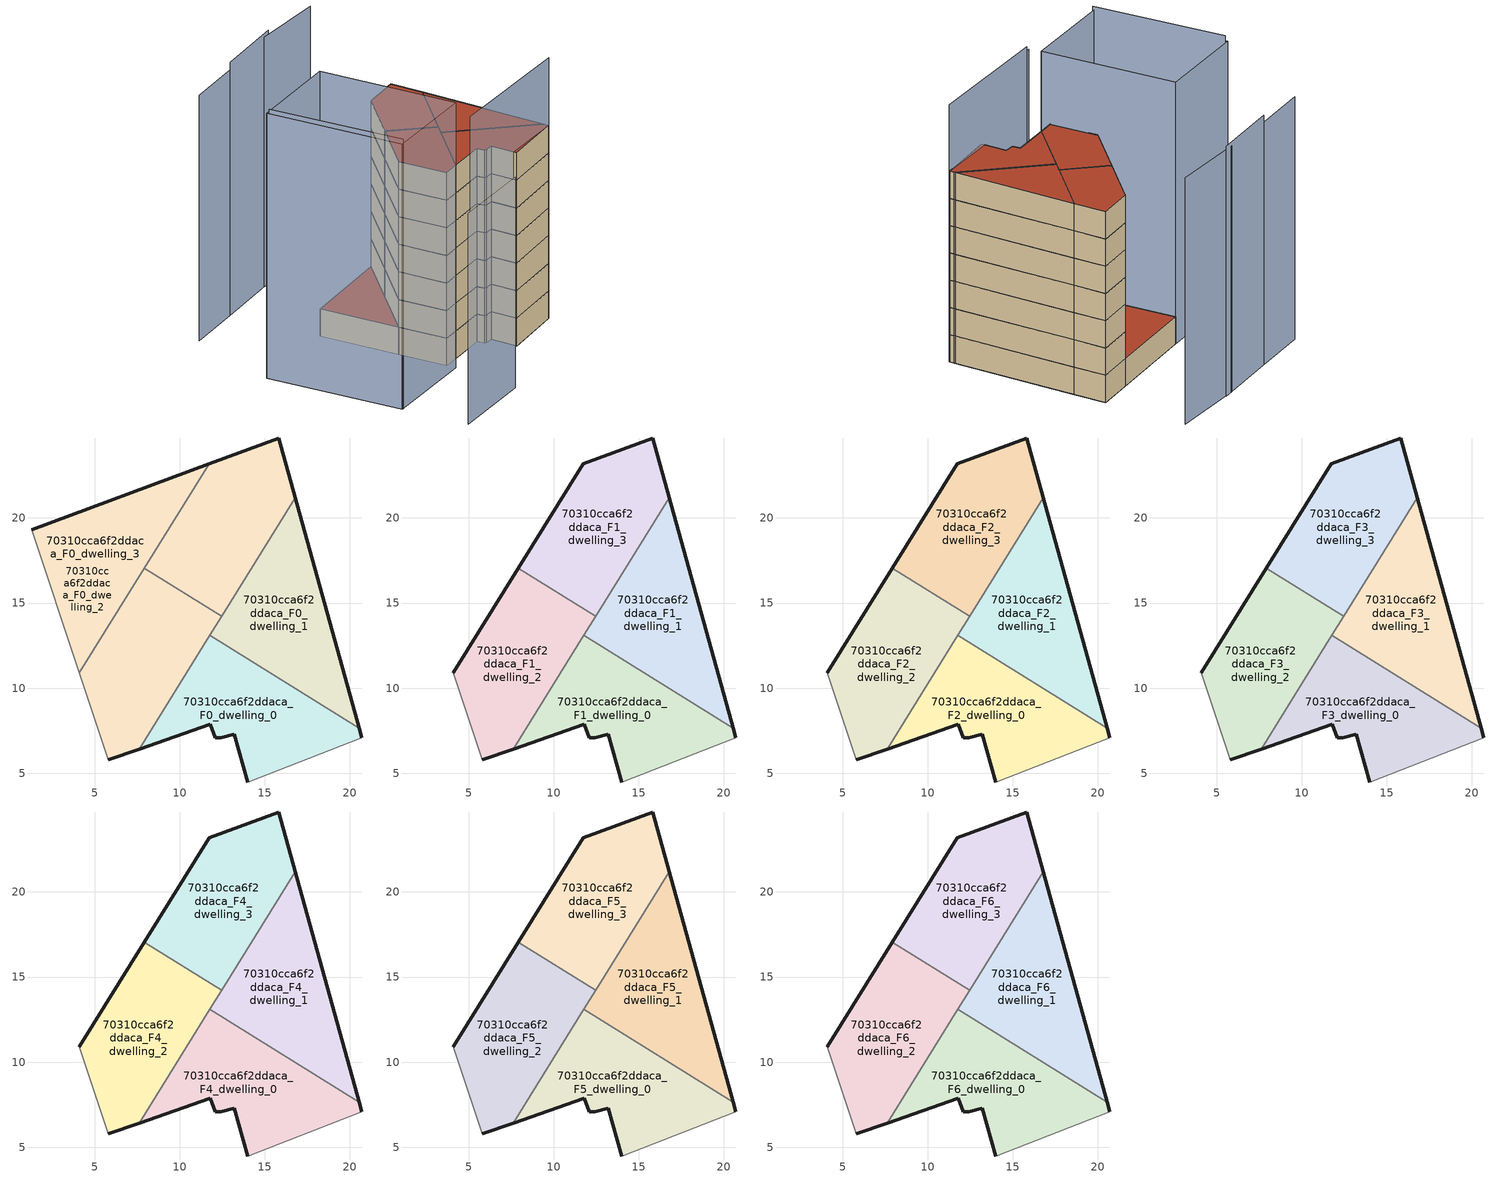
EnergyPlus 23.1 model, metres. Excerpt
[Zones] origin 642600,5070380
70310cca6f2ddaca_F0_dwelling_0
 floor ground (EU_floor_Construction): 20.7,7.08 20.55,7.63 11.76,13.1 7.61,6.42 11.8,7.89 12.09,7.08 12.4,7.08 13.2,7.29 13.99,4.48 z0
 wall outside (EU_wall_Construction): 20.55,7.63 20.7,7.08 / 13.99,4.48 13.2,7.29 12.4,7.08 12.09,7.08 11.8,7.89 7.61,6.42 z0:3
 wall adiabatic (EU_wall_Construction): 20.7,7.08 13.99,4.48 z0:3
 wall to 70310cca6f2ddaca_F0_dwelling_1 (EU_wall_Construction): 11.76,13.1 20.55,7.63 z0:3
 wall to 70310cca6f2ddaca_F0_dwelling_2 (EU_wall_Construction): 7.61,6.42 11.76,13.1 z0:3
70310cca6f2ddaca_F0_dwelling_1
 floor ground (EU_floor_Construction): 20.55,7.63 16.78,21.17 11.76,13.1 z0
 wall outside (EU_wall_Construction): 16.78,21.17 20.55,7.63 z0:3
 wall to 70310cca6f2ddaca_F0_dwelling_3 (EU_wall_Construction): 12.46,14.22 16.78,21.17 z0:3
 wall to 70310cca6f2ddaca_F0_dwelling_2 (EU_wall_Construction): 11.76,13.1 12.46,14.22 z0:3
70310cca6f2ddaca_F0_dwelling_2
 floor ground (EU_floor_Construction): 4.09,10.9 11.72,23.18 1.29,19.3 z0; 7.61,6.42 12.46,14.22 7.91,17.05 4.09,10.9 5.79,5.79 z0
 wall outside (EU_wall_Construction): 7.61,6.42 5.79,5.79 z0:3
 wall adiabatic (EU_wall_Construction): 5.79,5.79 4.09,10.9 z0:3
 wall to 70310cca6f2ddaca_F0_dwelling_3 (EU_wall_Construction): 7.91,17.05 12.46,14.22 z0:3
 wall to 70310cca6f2ddaca_F0_dwelling_4 (EU_wall_Construction): 4.09,10.9 7.91,17.05 z0:3
 roof outside (EU_floor_Construction): 11.72,23.18 4.09,10.9 1.29,19.3 z3
70310cca6f2ddaca_F0_dwelling_3
 floor ground (EU_floor_Construction): 4.09,10.9 11.72,23.18 1.29,19.3 z0; 12.46,14.22 16.78,21.17 15.8,24.7 11.72,23.18 7.91,17.05 z0
 wall outside (EU_wall_Construction): 11.72,23.18 15.8,24.7 16.78,21.17 z0:3
 wall to 70310cca6f2ddaca_F0_dwelling_4 (EU_wall_Construction): 7.91,17.05 11.72,23.18 z0:3
 roof outside (EU_floor_Construction): 11.72,23.18 4.09,10.9 1.29,19.3 z3
70310cca6f2ddaca_F0_dwelling_4
 floor ground (EU_floor_Construction): 4.09,10.9 11.72,23.18 1.29,19.3 z0; 7.61,6.42 12.46,14.22 7.91,17.05 4.09,10.9 5.79,5.79 z0; 12.46,14.22 16.78,21.17 15.8,24.7 11.72,23.18 7.91,17.05 z0
 wall outside (EU_wall_Construction): 1.29,19.3 11.72,23.18 z0:3
 wall adiabatic (EU_wall_Construction): 4.09,10.9 1.29,19.3 z0:3
 ceiling adiabatic (EU_roof_Construction): 12.46,14.22 7.61,6.42 5.79,5.79 4.09,10.9 7.91,17.05 z3; 15.8,24.7 16.78,21.17 12.46,14.22 7.91,17.05 11.72,23.18 z3
 roof outside (EU_roof_Construction): 11.72,23.18 4.09,10.9 1.29,19.3 z3
70310cca6f2ddaca_F1_dwelling_0
 floor to 70310cca6f2ddaca_F0_dwelling_0 (EU_floor_Construction): 20.7,7.08 20.55,7.63 11.76,13.1 7.61,6.42 11.79,7.89 12.09,7.08 12.4,7.08 13.2,7.29 13.99,4.48 z3
 wall outside (EU_wall_Construction): 20.55,7.63 20.7,7.08 / 13.99,4.48 13.2,7.29 12.4,7.08 12.09,7.08 11.8,7.89 7.61,6.42 z3:6
 wall adiabatic (EU_wall_Construction): 20.7,7.08 13.99,4.48 z3:6
 wall to 70310cca6f2ddaca_F1_dwelling_1 (EU_wall_Construction): 11.76,13.1 20.55,7.63 z3:6
 wall to 70310cca6f2ddaca_F1_dwelling_2 (EU_wall_Construction): 7.61,6.42 11.76,13.1 z3:6
70310cca6f2ddaca_F1_dwelling_1
 floor to 70310cca6f2ddaca_F0_dwelling_1 (EU_floor_Construction): 20.55,7.63 16.78,21.17 11.76,13.1 z3
 wall outside (EU_wall_Construction): 16.78,21.17 20.55,7.63 z3:6
 wall to 70310cca6f2ddaca_F1_dwelling_3 (EU_wall_Construction): 12.46,14.22 16.78,21.17 z3:6
 wall to 70310cca6f2ddaca_F1_dwelling_2 (EU_wall_Construction): 11.76,13.1 12.46,14.22 z3:6
70310cca6f2ddaca_F1_dwelling_2
 floor to 70310cca6f2ddaca_F0_dwelling_2 (EU_floor_Construction): 7.61,6.42 12.46,14.22 7.91,17.05 4.09,10.9 5.79,5.79 z3
 wall outside (EU_wall_Construction): 7.61,6.42 5.79,5.79 / 4.09,10.9 7.91,17.05 z3:6
 wall adiabatic (EU_wall_Construction): 5.79,5.79 4.09,10.9 z3:6
 wall to 70310cca6f2ddaca_F1_dwelling_3 (EU_wall_Construction): 7.91,17.05 12.46,14.22 z3:6
70310cca6f2ddaca_F1_dwelling_3
 floor to 70310cca6f2ddaca_F0_dwelling_3 (EU_floor_Construction): 12.46,14.22 16.78,21.17 15.8,24.7 11.72,23.18 7.91,17.05 z3
 wall outside (EU_wall_Construction): 7.91,17.05 11.72,23.18 15.8,24.7 16.78,21.17 z3:6
70310cca6f2ddaca_F2_dwelling_0
 floor to 70310cca6f2ddaca_F1_dwelling_0 (EU_floor_Construction): 20.7,7.08 20.55,7.63 11.76,13.1 7.61,6.42 11.79,7.89 12.09,7.08 12.4,7.08 13.2,7.29 13.99,4.48 z6
 wall outside (EU_wall_Construction): 20.55,7.63 20.7,7.08 / 13.99,4.48 13.2,7.29 12.4,7.08 12.09,7.08 11.8,7.89 7.61,6.42 z6:9
 wall adiabatic (EU_wall_Construction): 20.7,7.08 13.99,4.48 z6:9
 wall to 70310cca6f2ddaca_F2_dwelling_1 (EU_wall_Construction): 11.76,13.1 20.55,7.63 z6:9
 wall to 70310cca6f2ddaca_F2_dwelling_2 (EU_wall_Construction): 7.61,6.42 11.76,13.1 z6:9
70310cca6f2ddaca_F2_dwelling_1
 floor to 70310cca6f2ddaca_F1_dwelling_1 (EU_floor_Construction): 20.55,7.63 16.78,21.17 11.76,13.1 z6
 wall outside (EU_wall_Construction): 16.78,21.17 20.55,7.63 z6:9
 wall to 70310cca6f2ddaca_F2_dwelling_3 (EU_wall_Construction): 12.46,14.22 16.78,21.17 z6:9
 wall to 70310cca6f2ddaca_F2_dwelling_2 (EU_wall_Construction): 11.76,13.1 12.46,14.22 z6:9
70310cca6f2ddaca_F2_dwelling_2
 floor to 70310cca6f2ddaca_F1_dwelling_2 (EU_floor_Construction): 7.61,6.42 12.46,14.22 7.91,17.05 4.09,10.9 5.79,5.79 z6
 wall outside (EU_wall_Construction): 7.61,6.42 5.79,5.79 / 4.09,10.9 7.91,17.05 z6:9
 wall adiabatic (EU_wall_Construction): 5.79,5.79 4.09,10.9 z6:9
 wall to 70310cca6f2ddaca_F2_dwelling_3 (EU_wall_Construction): 7.91,17.05 12.46,14.22 z6:9
70310cca6f2ddaca_F2_dwelling_3
 floor to 70310cca6f2ddaca_F1_dwelling_3 (EU_floor_Construction): 12.46,14.22 16.78,21.17 15.8,24.7 11.72,23.18 7.91,17.05 z6
 wall outside (EU_wall_Construction): 7.91,17.05 11.72,23.18 15.8,24.7 16.78,21.17 z6:9
70310cca6f2ddaca_F3_dwelling_0
 floor to 70310cca6f2ddaca_F2_dwelling_0 (EU_floor_Construction): 20.7,7.08 20.55,7.63 11.76,13.1 7.61,6.42 11.79,7.89 12.09,7.08 12.4,7.08 13.2,7.29 13.99,4.48 z9
 wall outside (EU_wall_Construction): 20.55,7.63 20.7,7.08 / 13.99,4.48 13.2,7.29 12.4,7.08 12.09,7.08 11.8,7.89 7.61,6.42 z9:12
 wall adiabatic (EU_wall_Construction): 20.7,7.08 13.99,4.48 z9:12
 wall to 70310cca6f2ddaca_F3_dwelling_1 (EU_wall_Construction): 11.76,13.1 20.55,7.63 z9:12
 wall to 70310cca6f2ddaca_F3_dwelling_2 (EU_wall_Construction): 7.61,6.42 11.76,13.1 z9:12
70310cca6f2ddaca_F3_dwelling_1
 floor to 70310cca6f2ddaca_F2_dwelling_1 (EU_floor_Construction): 20.55,7.63 16.78,21.17 11.76,13.1 z9
 wall outside (EU_wall_Construction): 16.78,21.17 20.55,7.63 z9:12
 wall to 70310cca6f2ddaca_F3_dwelling_3 (EU_wall_Construction): 12.46,14.22 16.78,21.17 z9:12
 wall to 70310cca6f2ddaca_F3_dwelling_2 (EU_wall_Construction): 11.76,13.1 12.46,14.22 z9:12
70310cca6f2ddaca_F3_dwelling_2
 floor to 70310cca6f2ddaca_F2_dwelling_2 (EU_floor_Construction): 7.61,6.42 12.46,14.22 7.91,17.05 4.09,10.9 5.79,5.79 z9
 wall outside (EU_wall_Construction): 7.61,6.42 5.79,5.79 / 4.09,10.9 7.91,17.05 z9:12
 wall adiabatic (EU_wall_Construction): 5.79,5.79 4.09,10.9 z9:12
 wall to 70310cca6f2ddaca_F3_dwelling_3 (EU_wall_Construction): 7.91,17.05 12.46,14.22 z9:12
70310cca6f2ddaca_F3_dwelling_3
 floor to 70310cca6f2ddaca_F2_dwelling_3 (EU_floor_Construction): 12.46,14.22 16.78,21.17 15.8,24.7 11.72,23.18 7.91,17.05 z9
 wall outside (EU_wall_Construction): 7.91,17.05 11.72,23.18 15.8,24.7 16.78,21.17 z9:12
70310cca6f2ddaca_F4_dwelling_0
 floor to 70310cca6f2ddaca_F3_dwelling_0 (EU_floor_Construction): 20.7,7.08 20.55,7.63 11.76,13.1 7.61,6.42 11.79,7.89 12.09,7.08 12.4,7.08 13.2,7.29 13.99,4.48 z12
 wall outside (EU_wall_Construction): 20.55,7.63 20.7,7.08 / 13.99,4.48 13.2,7.29 12.4,7.08 12.09,7.08 11.8,7.89 7.61,6.42 z12:15
 wall adiabatic (EU_wall_Construction): 20.7,7.08 13.99,4.48 z12:15
 wall to 70310cca6f2ddaca_F4_dwelling_1 (EU_wall_Construction): 11.76,13.1 20.55,7.63 z12:15
 wall to 70310cca6f2ddaca_F4_dwelling_2 (EU_wall_Construction): 7.61,6.42 11.76,13.1 z12:15
70310cca6f2ddaca_F4_dwelling_1
 floor to 70310cca6f2ddaca_F3_dwelling_1 (EU_floor_Construction): 20.55,7.63 16.78,21.17 11.76,13.1 z12
 wall outside (EU_wall_Construction): 16.78,21.17 20.55,7.63 z12:15
 wall to 70310cca6f2ddaca_F4_dwelling_3 (EU_wall_Construction): 12.46,14.22 16.78,21.17 z12:15
 wall to 70310cca6f2ddaca_F4_dwelling_2 (EU_wall_Construction): 11.76,13.1 12.46,14.22 z12:15
70310cca6f2ddaca_F4_dwelling_2
 floor to 70310cca6f2ddaca_F3_dwelling_2 (EU_floor_Construction): 7.61,6.42 12.46,14.22 7.91,17.05 4.09,10.9 5.79,5.79 z12
 wall outside (EU_wall_Construction): 7.61,6.42 5.79,5.79 / 4.09,10.9 7.91,17.05 z12:15
 wall adiabatic (EU_wall_Construction): 5.79,5.79 4.09,10.9 z12:15
 wall to 70310cca6f2ddaca_F4_dwelling_3 (EU_wall_Construction): 7.91,17.05 12.46,14.22 z12:15
70310cca6f2ddaca_F4_dwelling_3
 floor to 70310cca6f2ddaca_F3_dwelling_3 (EU_floor_Construction): 12.46,14.22 16.78,21.17 15.8,24.7 11.72,23.18 7.91,17.05 z12
 wall outside (EU_wall_Construction): 7.91,17.05 11.72,23.18 15.8,24.7 16.78,21.17 z12:15
70310cca6f2ddaca_F5_dwelling_0
 floor to 70310cca6f2ddaca_F4_dwelling_0 (EU_floor_Construction): 20.7,7.08 20.55,7.63 11.76,13.1 7.61,6.42 11.79,7.89 12.09,7.08 12.4,7.08 13.2,7.29 13.99,4.48 z15
 wall outside (EU_wall_Construction): 20.55,7.63 20.7,7.08 / 13.99,4.48 13.2,7.29 12.4,7.08 12.09,7.08 11.8,7.89 7.61,6.42 z15:18
 wall adiabatic (EU_wall_Construction): 20.7,7.08 13.99,4.48 z15:18
 wall to 70310cca6f2ddaca_F5_dwelling_1 (EU_wall_Construction): 11.76,13.1 20.55,7.63 z15:18
 wall to 70310cca6f2ddaca_F5_dwelling_2 (EU_wall_Construction): 7.61,6.42 11.76,13.1 z15:18
70310cca6f2ddaca_F5_dwelling_1
 floor to 70310cca6f2ddaca_F4_dwelling_1 (EU_floor_Construction): 20.55,7.63 16.78,21.17 11.76,13.1 z15
 wall outside (EU_wall_Construction): 16.78,21.17 20.55,7.63 z15:18
 wall to 70310cca6f2ddaca_F5_dwelling_3 (EU_wall_Construction): 12.46,14.22 16.78,21.17 z15:18
 wall to 70310cca6f2ddaca_F5_dwelling_2 (EU_wall_Construction): 11.76,13.1 12.46,14.22 z15:18
70310cca6f2ddaca_F5_dwelling_2
 floor to 70310cca6f2ddaca_F4_dwelling_2 (EU_floor_Construction): 7.61,6.42 12.46,14.22 7.91,17.05 4.09,10.9 5.79,5.79 z15
 wall outside (EU_wall_Construction): 7.61,6.42 5.79,5.79 / 4.09,10.9 7.91,17.05 z15:18
 wall adiabatic (EU_wall_Construction): 5.79,5.79 4.09,10.9 z15:18
 wall to 70310cca6f2ddaca_F5_dwelling_3 (EU_wall_Construction): 7.91,17.05 12.46,14.22 z15:18
70310cca6f2ddaca_F5_dwelling_3
 floor to 70310cca6f2ddaca_F4_dwelling_3 (EU_floor_Construction): 12.46,14.22 16.78,21.17 15.8,24.7 11.72,23.18 7.91,17.05 z15
 wall outside (EU_wall_Construction): 7.91,17.05 11.72,23.18 15.8,24.7 16.78,21.17 z15:18
70310cca6f2ddaca_F6_dwelling_0
 floor to 70310cca6f2ddaca_F5_dwelling_0 (EU_floor_Construction): 20.7,7.08 20.55,7.63 11.76,13.1 7.61,6.42 11.79,7.89 12.09,7.08 12.4,7.08 13.2,7.29 13.99,4.48 z18
 wall outside (EU_wall_Construction): 20.55,7.63 20.7,7.08 / 13.99,4.48 13.2,7.29 12.4,7.08 12.09,7.08 11.8,7.89 7.61,6.42 z18:21
 wall adiabatic (EU_wall_Construction): 20.7,7.08 13.99,4.48 z18:21
 wall to 70310cca6f2ddaca_F6_dwelling_1 (EU_wall_Construction): 11.76,13.1 20.55,7.63 z18:21
 wall to 70310cca6f2ddaca_F6_dwelling_2 (EU_wall_Construction): 7.61,6.42 11.76,13.1 z18:21
 roof outside (EU_roof_Construction): 20.55,7.63 20.7,7.08 13.99,4.48 13.2,7.29 12.4,7.08 12.09,7.08 11.8,7.89 7.61,6.42 11.76,13.1 z21
70310cca6f2ddaca_F6_dwelling_1
 floor to 70310cca6f2ddaca_F5_dwelling_1 (EU_floor_Construction): 20.55,7.63 16.78,21.17 11.76,13.1 z18
 wall outside (EU_wall_Construction): 16.78,21.17 20.55,7.63 z18:21
 wall to 70310cca6f2ddaca_F6_dwelling_3 (EU_wall_Construction): 12.46,14.22 16.78,21.17 z18:21
 wall to 70310cca6f2ddaca_F6_dwelling_2 (EU_wall_Construction): 11.76,13.1 12.46,14.22 z18:21
 roof outside (EU_roof_Construction): 16.78,21.17 20.55,7.63 11.76,13.1 z21
70310cca6f2ddaca_F6_dwelling_2
 floor to 70310cca6f2ddaca_F5_dwelling_2 (EU_floor_Construction): 7.61,6.42 12.46,14.22 7.91,17.05 4.09,10.9 5.79,5.79 z18
 wall outside (EU_wall_Construction): 7.61,6.42 5.79,5.79 / 4.09,10.9 7.91,17.05 z18:21
 wall adiabatic (EU_wall_Construction): 5.79,5.79 4.09,10.9 z18:21
 wall to 70310cca6f2ddaca_F6_dwelling_3 (EU_wall_Construction): 7.91,17.05 12.46,14.22 z18:21
 roof outside (EU_roof_Construction): 12.46,14.22 7.61,6.42 5.79,5.79 4.09,10.9 7.91,17.05 z21
70310cca6f2ddaca_F6_dwelling_3
 floor to 70310cca6f2ddaca_F5_dwelling_3 (EU_floor_Construction): 12.46,14.22 16.78,21.17 15.8,24.7 11.72,23.18 7.91,17.05 z18
 wall outside (EU_wall_Construction): 7.91,17.05 11.72,23.18 15.8,24.7 16.78,21.17 z18:21
 roof outside (EU_roof_Construction): 15.8,24.7 16.78,21.17 12.46,14.22 7.91,17.05 11.72,23.18 z21
shading: -1.81,-5.55 7.29,-2.52 z0:22.9; 5.75,2.29 20.7,7.08 z0:28.3; -9.02,15.5 -4.12,1.35 z0:29.3; -4.22,1.38 -9.11,15.76 / -9.11,15.76 1.29,19.3 / 1.29,19.3 6.18,4.92 / 6.18,4.92 -4.22,1.38 z0:28.8; -1.81,28.9 -8.11,26.61 z0:26.7; 5.97,31.79 -1.81,28.9 z0:27.5; 13.4,33.76 4.88,31.4 z0:27.1
[Building]
EU S2 Campaign: North Axis=0; Terrain=City; Solar Distribution=FullExterior
[Site:Location]
Lyon-Bron: Latitude=45.75; Longitude=5; Time Zone=1; Elevation=198
[SizingPeriod:WeatherFileDays]
AnnualSizingPeriod: Begin Month=1; Begin Day of Month=1; End Month=12; End Day of Month=31; Day of Week for Start Day=Monday; Use Weather File Daylight Saving Period=No; Use Weather File Rain and Snow Indicators=No
[MATERIAL]
EU_InternalMass_Material: Roughness=MediumRough; Thickness=0.1; Conductivity=1; Density=1800; Specific Heat=900; Thermal Absorptance=0.9; Solar Absorptance=0.7; Visible Absorptance=0.7
[MATERIAL:NOMASS] Roughness=MediumRough; Thermal Absorptance=0.9; Solar Absorptance=0.7; Visible Absorptance=0.7
Name | Thermal Resistance
EU_wall_NoMass | 0.776494
EU_roof_NoMass | 0.486893
EU_floor_NoMass | 0.421597
[CONSTRUCTION]
EU_wall_Construction: EU_wall_NoMass
EU_roof_Construction: EU_roof_NoMass
EU_floor_Construction: EU_floor_NoMass
EU_InternalMass_Construction: EU_InternalMass_Material
[ZONE] Type=1; Multiplier=1; Ceiling Height=autocalculate; Floor Area=autocalculate; Part of Total Floor Area=Yes
Name | Volume
70310cca6f2ddaca_F0_dwelling_0 | 147.569
70310cca6f2ddaca_F1_dwelling_0; 70310cca6f2ddaca_F2_dwelling_0; 70310cca6f2ddaca_F3_dwelling_0; 70310cca6f2ddaca_F4_dwelling_0; 70310cca6f2ddaca_F5_dwelling_0; 70310cca6f2ddaca_F6_dwelling_0 | 147.568
70310cca6f2ddaca_F0_dwelling_1; 70310cca6f2ddaca_F1_dwelling_1; 70310cca6f2ddaca_F2_dwelling_1; 70310cca6f2ddaca_F3_dwelling_1; 70310cca6f2ddaca_F4_dwelling_1; 70310cca6f2ddaca_F5_dwelling_1; 70310cca6f2ddaca_F6_dwelling_1 | 147.587
70310cca6f2ddaca_F0_dwelling_2 | 295.156
70310cca6f2ddaca_F1_dwelling_2 | 147.578
70310cca6f2ddaca_F2_dwelling_2; 70310cca6f2ddaca_F3_dwelling_2; 70310cca6f2ddaca_F4_dwelling_2; 70310cca6f2ddaca_F5_dwelling_2; 70310cca6f2ddaca_F6_dwelling_2 | 147.581
70310cca6f2ddaca_F0_dwelling_3 | 295.148
70310cca6f2ddaca_F1_dwelling_3 | 147.57
70310cca6f2ddaca_F2_dwelling_3; 70310cca6f2ddaca_F3_dwelling_3; 70310cca6f2ddaca_F4_dwelling_3; 70310cca6f2ddaca_F5_dwelling_3; 70310cca6f2ddaca_F6_dwelling_3 | 147.573
70310cca6f2ddaca_F0_dwelling_4 | 442.726
[INTERNALMASS] Construction=EU_InternalMass_Construction
Name | Zone or ZoneList | Surface Area
70310cca6f2ddaca_F0_dwelling_0_EU_InternalMass | 70310cca6f2ddaca_F0_dwelling_0 | 49.1894
70310cca6f2ddaca_F0_dwelling_1_EU_InternalMass | 70310cca6f2ddaca_F0_dwelling_1 | 49.1972
70310cca6f2ddaca_F0_dwelling_2_EU_InternalMass | 70310cca6f2ddaca_F0_dwelling_2 | 49.1944
70310cca6f2ddaca_F0_dwelling_3_EU_InternalMass | 70310cca6f2ddaca_F0_dwelling_3 | 49.1912
70310cca6f2ddaca_F0_dwelling_4_EU_InternalMass | 70310cca6f2ddaca_F0_dwelling_4 | 49.1932
70310cca6f2ddaca_F1_dwelling_0_EU_InternalMass | 70310cca6f2ddaca_F1_dwelling_0 | 61.4919
70310cca6f2ddaca_F1_dwelling_1_EU_InternalMass | 70310cca6f2ddaca_F1_dwelling_1 | 61.4914
70310cca6f2ddaca_F1_dwelling_2_EU_InternalMass | 70310cca6f2ddaca_F1_dwelling_2 | 61.4898
70310cca6f2ddaca_F1_dwelling_3_EU_InternalMass | 70310cca6f2ddaca_F1_dwelling_3 | 61.4928
70310cca6f2ddaca_F2_dwelling_0_EU_InternalMass | 70310cca6f2ddaca_F2_dwelling_0 | 61.4919
70310cca6f2ddaca_F2_dwelling_1_EU_InternalMass | 70310cca6f2ddaca_F2_dwelling_1 | 61.4914
70310cca6f2ddaca_F2_dwelling_2_EU_InternalMass | 70310cca6f2ddaca_F2_dwelling_2 | 61.4898
70310cca6f2ddaca_F2_dwelling_3_EU_InternalMass | 70310cca6f2ddaca_F2_dwelling_3 | 61.4928
70310cca6f2ddaca_F3_dwelling_0_EU_InternalMass | 70310cca6f2ddaca_F3_dwelling_0 | 61.4919
70310cca6f2ddaca_F3_dwelling_1_EU_InternalMass | 70310cca6f2ddaca_F3_dwelling_1 | 61.4914
70310cca6f2ddaca_F3_dwelling_2_EU_InternalMass | 70310cca6f2ddaca_F3_dwelling_2 | 61.4898
70310cca6f2ddaca_F3_dwelling_3_EU_InternalMass | 70310cca6f2ddaca_F3_dwelling_3 | 61.4928
70310cca6f2ddaca_F4_dwelling_0_EU_InternalMass | 70310cca6f2ddaca_F4_dwelling_0 | 61.4919
70310cca6f2ddaca_F4_dwelling_1_EU_InternalMass | 70310cca6f2ddaca_F4_dwelling_1 | 61.4914
70310cca6f2ddaca_F4_dwelling_2_EU_InternalMass | 70310cca6f2ddaca_F4_dwelling_2 | 61.4898
70310cca6f2ddaca_F4_dwelling_3_EU_InternalMass | 70310cca6f2ddaca_F4_dwelling_3 | 61.4928
70310cca6f2ddaca_F5_dwelling_0_EU_InternalMass | 70310cca6f2ddaca_F5_dwelling_0 | 61.4919
70310cca6f2ddaca_F5_dwelling_1_EU_InternalMass | 70310cca6f2ddaca_F5_dwelling_1 | 61.4914
70310cca6f2ddaca_F5_dwelling_2_EU_InternalMass | 70310cca6f2ddaca_F5_dwelling_2 | 61.4898
70310cca6f2ddaca_F5_dwelling_3_EU_InternalMass | 70310cca6f2ddaca_F5_dwelling_3 | 61.4928
70310cca6f2ddaca_F6_dwelling_0_EU_InternalMass | 70310cca6f2ddaca_F6_dwelling_0 | 61.4919
70310cca6f2ddaca_F6_dwelling_1_EU_InternalMass | 70310cca6f2ddaca_F6_dwelling_1 | 61.4914
70310cca6f2ddaca_F6_dwelling_2_EU_InternalMass | 70310cca6f2ddaca_F6_dwelling_2 | 61.4898
70310cca6f2ddaca_F6_dwelling_3_EU_InternalMass | 70310cca6f2ddaca_F6_dwelling_3 | 61.4928
[OTHEREQUIPMENT] Fuel Type=Electricity; Design Level Calculation Method=Watts/Area; Power per Zone Floor Area=1; Fraction Latent=0; Fraction Radiant=0; Fraction Lost=0; Carbon Dioxide Generation Rate=0; EndUse Subcategory=EU_Step8_InternalGains
Name | Zone or ZoneList or Space or SpaceList | Schedule
EU_Step8_InternalGain_70310cca6f2ddaca_F0_dwelling_0_f000 | 70310cca6f2ddaca_F0_dwelling_0 | EU_Step8_GainSchedule_70310cca6f2ddaca_F0_dwelling_0_f000
EU_Step8_InternalGain_70310cca6f2ddaca_F0_dwelling_1_f000 | 70310cca6f2ddaca_F0_dwelling_1 | EU_Step8_GainSchedule_70310cca6f2ddaca_F0_dwelling_1_f000
EU_Step8_InternalGain_70310cca6f2ddaca_F0_dwelling_2_f000 | 70310cca6f2ddaca_F0_dwelling_2 | EU_Step8_GainSchedule_70310cca6f2ddaca_F0_dwelling_2_f000
EU_Step8_InternalGain_70310cca6f2ddaca_F0_dwelling_3_f000 | 70310cca6f2ddaca_F0_dwelling_3 | EU_Step8_GainSchedule_70310cca6f2ddaca_F0_dwelling_3_f000
EU_Step8_InternalGain_70310cca6f2ddaca_F0_dwelling_4_f000 | 70310cca6f2ddaca_F0_dwelling_4 | EU_Step8_GainSchedule_70310cca6f2ddaca_F0_dwelling_4_f000
EU_Step8_InternalGain_70310cca6f2ddaca_F1_dwelling_0_f000 | 70310cca6f2ddaca_F1_dwelling_0 | EU_Step8_GainSchedule_70310cca6f2ddaca_F1_dwelling_0_f000
EU_Step8_InternalGain_70310cca6f2ddaca_F1_dwelling_1_f000 | 70310cca6f2ddaca_F1_dwelling_1 | EU_Step8_GainSchedule_70310cca6f2ddaca_F1_dwelling_1_f000
EU_Step8_InternalGain_70310cca6f2ddaca_F1_dwelling_2_f000 | 70310cca6f2ddaca_F1_dwelling_2 | EU_Step8_GainSchedule_70310cca6f2ddaca_F1_dwelling_2_f000
EU_Step8_InternalGain_70310cca6f2ddaca_F1_dwelling_3_f000 | 70310cca6f2ddaca_F1_dwelling_3 | EU_Step8_GainSchedule_70310cca6f2ddaca_F1_dwelling_3_f000
EU_Step8_InternalGain_70310cca6f2ddaca_F2_dwelling_0_f000 | 70310cca6f2ddaca_F2_dwelling_0 | EU_Step8_GainSchedule_70310cca6f2ddaca_F2_dwelling_0_f000
EU_Step8_InternalGain_70310cca6f2ddaca_F2_dwelling_1_f000 | 70310cca6f2ddaca_F2_dwelling_1 | EU_Step8_GainSchedule_70310cca6f2ddaca_F2_dwelling_1_f000
EU_Step8_InternalGain_70310cca6f2ddaca_F2_dwelling_2_f000 | 70310cca6f2ddaca_F2_dwelling_2 | EU_Step8_GainSchedule_70310cca6f2ddaca_F2_dwelling_2_f000
EU_Step8_InternalGain_70310cca6f2ddaca_F2_dwelling_3_f000 | 70310cca6f2ddaca_F2_dwelling_3 | EU_Step8_GainSchedule_70310cca6f2ddaca_F2_dwelling_3_f000
EU_Step8_InternalGain_70310cca6f2ddaca_F3_dwelling_0_f000 | 70310cca6f2ddaca_F3_dwelling_0 | EU_Step8_GainSchedule_70310cca6f2ddaca_F3_dwelling_0_f000
EU_Step8_InternalGain_70310cca6f2ddaca_F3_dwelling_1_f000 | 70310cca6f2ddaca_F3_dwelling_1 | EU_Step8_GainSchedule_70310cca6f2ddaca_F3_dwelling_1_f000
EU_Step8_InternalGain_70310cca6f2ddaca_F3_dwelling_2_f000 | 70310cca6f2ddaca_F3_dwelling_2 | EU_Step8_GainSchedule_70310cca6f2ddaca_F3_dwelling_2_f000
EU_Step8_InternalGain_70310cca6f2ddaca_F3_dwelling_3_f000 | 70310cca6f2ddaca_F3_dwelling_3 | EU_Step8_GainSchedule_70310cca6f2ddaca_F3_dwelling_3_f000
EU_Step8_InternalGain_70310cca6f2ddaca_F4_dwelling_0_f000 | 70310cca6f2ddaca_F4_dwelling_0 | EU_Step8_GainSchedule_70310cca6f2ddaca_F4_dwelling_0_f000
EU_Step8_InternalGain_70310cca6f2ddaca_F4_dwelling_1_f000 | 70310cca6f2ddaca_F4_dwelling_1 | EU_Step8_GainSchedule_70310cca6f2ddaca_F4_dwelling_1_f000
EU_Step8_InternalGain_70310cca6f2ddaca_F4_dwelling_2_f000 | 70310cca6f2ddaca_F4_dwelling_2 | EU_Step8_GainSchedule_70310cca6f2ddaca_F4_dwelling_2_f000
EU_Step8_InternalGain_70310cca6f2ddaca_F4_dwelling_3_f000 | 70310cca6f2ddaca_F4_dwelling_3 | EU_Step8_GainSchedule_70310cca6f2ddaca_F4_dwelling_3_f000
EU_Step8_InternalGain_70310cca6f2ddaca_F5_dwelling_0_f000 | 70310cca6f2ddaca_F5_dwelling_0 | EU_Step8_GainSchedule_70310cca6f2ddaca_F5_dwelling_0_f000
EU_Step8_InternalGain_70310cca6f2ddaca_F5_dwelling_1_f000 | 70310cca6f2ddaca_F5_dwelling_1 | EU_Step8_GainSchedule_70310cca6f2ddaca_F5_dwelling_1_f000
EU_Step8_InternalGain_70310cca6f2ddaca_F5_dwelling_2_f000 | 70310cca6f2ddaca_F5_dwelling_2 | EU_Step8_GainSchedule_70310cca6f2ddaca_F5_dwelling_2_f000
EU_Step8_InternalGain_70310cca6f2ddaca_F5_dwelling_3_f000 | 70310cca6f2ddaca_F5_dwelling_3 | EU_Step8_GainSchedule_70310cca6f2ddaca_F5_dwelling_3_f000
EU_Step8_InternalGain_70310cca6f2ddaca_F6_dwelling_0_f000 | 70310cca6f2ddaca_F6_dwelling_0 | EU_Step8_GainSchedule_70310cca6f2ddaca_F6_dwelling_0_f000
EU_Step8_InternalGain_70310cca6f2ddaca_F6_dwelling_1_f000 | 70310cca6f2ddaca_F6_dwelling_1 | EU_Step8_GainSchedule_70310cca6f2ddaca_F6_dwelling_1_f000
EU_Step8_InternalGain_70310cca6f2ddaca_F6_dwelling_2_f000 | 70310cca6f2ddaca_F6_dwelling_2 | EU_Step8_GainSchedule_70310cca6f2ddaca_F6_dwelling_2_f000
EU_Step8_InternalGain_70310cca6f2ddaca_F6_dwelling_3_f000 | 70310cca6f2ddaca_F6_dwelling_3 | EU_Step8_GainSchedule_70310cca6f2ddaca_F6_dwelling_3_f000
[ZONEVENTILATION:DESIGNFLOWRATE] Schedule=EU_AlwaysOn; Design Flow Rate Calculation Method=AirChanges/Hour; Air Changes per Hour=0.693814; Ventilation Type=Natural; Fan Pressure Rise=0; Fan Total Efficiency=1; Constant Term Coefficient=1; Temperature Term Coefficient=0; Velocity Term Coefficient=0; Velocity Squared Term Coefficient=0; Minimum Indoor Temperature=-100; Maximum Indoor Temperature=100; Delta Temperature=-100; Minimum Outdoor Temperature=-100; Maximum Outdoor Temperature=100; Maximum Wind Speed=40
Name | Zone or ZoneList or Space or SpaceList
EU_ConstantAir_70310cca6f2ddaca_F0_dwelling_0 | 70310cca6f2ddaca_F0_dwelling_0
EU_ConstantAir_70310cca6f2ddaca_F0_dwelling_1 | 70310cca6f2ddaca_F0_dwelling_1
EU_ConstantAir_70310cca6f2ddaca_F0_dwelling_2 | 70310cca6f2ddaca_F0_dwelling_2
EU_ConstantAir_70310cca6f2ddaca_F0_dwelling_3 | 70310cca6f2ddaca_F0_dwelling_3
EU_ConstantAir_70310cca6f2ddaca_F0_dwelling_4 | 70310cca6f2ddaca_F0_dwelling_4
EU_ConstantAir_70310cca6f2ddaca_F1_dwelling_0 | 70310cca6f2ddaca_F1_dwelling_0
EU_ConstantAir_70310cca6f2ddaca_F1_dwelling_1 | 70310cca6f2ddaca_F1_dwelling_1
EU_ConstantAir_70310cca6f2ddaca_F1_dwelling_2 | 70310cca6f2ddaca_F1_dwelling_2
EU_ConstantAir_70310cca6f2ddaca_F1_dwelling_3 | 70310cca6f2ddaca_F1_dwelling_3
EU_ConstantAir_70310cca6f2ddaca_F2_dwelling_0 | 70310cca6f2ddaca_F2_dwelling_0
EU_ConstantAir_70310cca6f2ddaca_F2_dwelling_1 | 70310cca6f2ddaca_F2_dwelling_1
EU_ConstantAir_70310cca6f2ddaca_F2_dwelling_2 | 70310cca6f2ddaca_F2_dwelling_2
EU_ConstantAir_70310cca6f2ddaca_F2_dwelling_3 | 70310cca6f2ddaca_F2_dwelling_3
EU_ConstantAir_70310cca6f2ddaca_F3_dwelling_0 | 70310cca6f2ddaca_F3_dwelling_0
EU_ConstantAir_70310cca6f2ddaca_F3_dwelling_1 | 70310cca6f2ddaca_F3_dwelling_1
EU_ConstantAir_70310cca6f2ddaca_F3_dwelling_2 | 70310cca6f2ddaca_F3_dwelling_2
EU_ConstantAir_70310cca6f2ddaca_F3_dwelling_3 | 70310cca6f2ddaca_F3_dwelling_3
EU_ConstantAir_70310cca6f2ddaca_F4_dwelling_0 | 70310cca6f2ddaca_F4_dwelling_0
EU_ConstantAir_70310cca6f2ddaca_F4_dwelling_1 | 70310cca6f2ddaca_F4_dwelling_1
EU_ConstantAir_70310cca6f2ddaca_F4_dwelling_2 | 70310cca6f2ddaca_F4_dwelling_2
EU_ConstantAir_70310cca6f2ddaca_F4_dwelling_3 | 70310cca6f2ddaca_F4_dwelling_3
EU_ConstantAir_70310cca6f2ddaca_F5_dwelling_0 | 70310cca6f2ddaca_F5_dwelling_0
EU_ConstantAir_70310cca6f2ddaca_F5_dwelling_1 | 70310cca6f2ddaca_F5_dwelling_1
EU_ConstantAir_70310cca6f2ddaca_F5_dwelling_2 | 70310cca6f2ddaca_F5_dwelling_2
EU_ConstantAir_70310cca6f2ddaca_F5_dwelling_3 | 70310cca6f2ddaca_F5_dwelling_3
EU_ConstantAir_70310cca6f2ddaca_F6_dwelling_0 | 70310cca6f2ddaca_F6_dwelling_0
EU_ConstantAir_70310cca6f2ddaca_F6_dwelling_1 | 70310cca6f2ddaca_F6_dwelling_1
EU_ConstantAir_70310cca6f2ddaca_F6_dwelling_2 | 70310cca6f2ddaca_F6_dwelling_2
EU_ConstantAir_70310cca6f2ddaca_F6_dwelling_3 | 70310cca6f2ddaca_F6_dwelling_3
[HVACTEMPLATE:THERMOSTAT] Constant Heating Setpoint=20; Constant Cooling Setpoint=50
EU_HeatOnly_70310cca6f2ddaca_F0_dwelling_0; EU_HeatOnly_70310cca6f2ddaca_F0_dwelling_1; EU_HeatOnly_70310cca6f2ddaca_F0_dwelling_2; EU_HeatOnly_70310cca6f2ddaca_F0_dwelling_3; EU_HeatOnly_70310cca6f2ddaca_F0_dwelling_4; EU_HeatOnly_70310cca6f2ddaca_F1_dwelling_0; EU_HeatOnly_70310cca6f2ddaca_F1_dwelling_1; EU_HeatOnly_70310cca6f2ddaca_F1_dwelling_2; EU_HeatOnly_70310cca6f2ddaca_F1_dwelling_3; EU_HeatOnly_70310cca6f2ddaca_F2_dwelling_0; EU_HeatOnly_70310cca6f2ddaca_F2_dwelling_1; EU_HeatOnly_70310cca6f2ddaca_F2_dwelling_2; EU_HeatOnly_70310cca6f2ddaca_F2_dwelling_3; EU_HeatOnly_70310cca6f2ddaca_F3_dwelling_0; EU_HeatOnly_70310cca6f2ddaca_F3_dwelling_1; EU_HeatOnly_70310cca6f2ddaca_F3_dwelling_2; EU_HeatOnly_70310cca6f2ddaca_F3_dwelling_3; EU_HeatOnly_70310cca6f2ddaca_F4_dwelling_0; EU_HeatOnly_70310cca6f2ddaca_F4_dwelling_1; EU_HeatOnly_70310cca6f2ddaca_F4_dwelling_2; EU_HeatOnly_70310cca6f2ddaca_F4_dwelling_3; EU_HeatOnly_70310cca6f2ddaca_F5_dwelling_0; EU_HeatOnly_70310cca6f2ddaca_F5_dwelling_1; EU_HeatOnly_70310cca6f2ddaca_F5_dwelling_2; EU_HeatOnly_70310cca6f2ddaca_F5_dwelling_3; EU_HeatOnly_70310cca6f2ddaca_F6_dwelling_0; EU_HeatOnly_70310cca6f2ddaca_F6_dwelling_1; EU_HeatOnly_70310cca6f2ddaca_F6_dwelling_2; EU_HeatOnly_70310cca6f2ddaca_F6_dwelling_3
[HVACTEMPLATE:ZONE:IDEALLOADSAIRSYSTEM] System Availability Schedule=EU_AlwaysOn; Maximum Heating Supply Air Temperature=50; Minimum Cooling Supply Air Temperature=13; Maximum Heating Supply Air Humidity Ratio=0.0156; Minimum Cooling Supply Air Humidity Ratio=0.0077; Heating Limit=NoLimit; Cooling Limit=NoLimit; Heating Availability Schedule=EU_AlwaysOn; Cooling Availability Schedule=EU_CoolingOff; Dehumidification Control Type=ConstantSensibleHeatRatio; Cooling Sensible Heat Ratio=0.7; Dehumidification Setpoint=60; Humidification Control Type=None; Humidification Setpoint=30; Outdoor Air Method=None; Outdoor Air Flow Rate per Person=0.00944; Outdoor Air Flow Rate per Zone Floor Area=0; Outdoor Air Flow Rate per Zone=0; Demand Controlled Ventilation Type=None; Outdoor Air Economizer Type=NoEconomizer; Heat Recovery Type=None; Sensible Heat Recovery Effectiveness=0.7; Latent Heat Recovery Effectiveness=0.65
Name | Template Thermostat
70310cca6f2ddaca_F0_dwelling_0 | EU_HeatOnly_70310cca6f2ddaca_F0_dwelling_0
70310cca6f2ddaca_F0_dwelling_1 | EU_HeatOnly_70310cca6f2ddaca_F0_dwelling_1
70310cca6f2ddaca_F0_dwelling_2 | EU_HeatOnly_70310cca6f2ddaca_F0_dwelling_2
70310cca6f2ddaca_F0_dwelling_3 | EU_HeatOnly_70310cca6f2ddaca_F0_dwelling_3
70310cca6f2ddaca_F0_dwelling_4 | EU_HeatOnly_70310cca6f2ddaca_F0_dwelling_4
70310cca6f2ddaca_F1_dwelling_0 | EU_HeatOnly_70310cca6f2ddaca_F1_dwelling_0
70310cca6f2ddaca_F1_dwelling_1 | EU_HeatOnly_70310cca6f2ddaca_F1_dwelling_1
70310cca6f2ddaca_F1_dwelling_2 | EU_HeatOnly_70310cca6f2ddaca_F1_dwelling_2
70310cca6f2ddaca_F1_dwelling_3 | EU_HeatOnly_70310cca6f2ddaca_F1_dwelling_3
70310cca6f2ddaca_F2_dwelling_0 | EU_HeatOnly_70310cca6f2ddaca_F2_dwelling_0
70310cca6f2ddaca_F2_dwelling_1 | EU_HeatOnly_70310cca6f2ddaca_F2_dwelling_1
70310cca6f2ddaca_F2_dwelling_2 | EU_HeatOnly_70310cca6f2ddaca_F2_dwelling_2
70310cca6f2ddaca_F2_dwelling_3 | EU_HeatOnly_70310cca6f2ddaca_F2_dwelling_3
70310cca6f2ddaca_F3_dwelling_0 | EU_HeatOnly_70310cca6f2ddaca_F3_dwelling_0
70310cca6f2ddaca_F3_dwelling_1 | EU_HeatOnly_70310cca6f2ddaca_F3_dwelling_1
70310cca6f2ddaca_F3_dwelling_2 | EU_HeatOnly_70310cca6f2ddaca_F3_dwelling_2
70310cca6f2ddaca_F3_dwelling_3 | EU_HeatOnly_70310cca6f2ddaca_F3_dwelling_3
70310cca6f2ddaca_F4_dwelling_0 | EU_HeatOnly_70310cca6f2ddaca_F4_dwelling_0
70310cca6f2ddaca_F4_dwelling_1 | EU_HeatOnly_70310cca6f2ddaca_F4_dwelling_1
70310cca6f2ddaca_F4_dwelling_2 | EU_HeatOnly_70310cca6f2ddaca_F4_dwelling_2
70310cca6f2ddaca_F4_dwelling_3 | EU_HeatOnly_70310cca6f2ddaca_F4_dwelling_3
70310cca6f2ddaca_F5_dwelling_0 | EU_HeatOnly_70310cca6f2ddaca_F5_dwelling_0
70310cca6f2ddaca_F5_dwelling_1 | EU_HeatOnly_70310cca6f2ddaca_F5_dwelling_1
70310cca6f2ddaca_F5_dwelling_2 | EU_HeatOnly_70310cca6f2ddaca_F5_dwelling_2
70310cca6f2ddaca_F5_dwelling_3 | EU_HeatOnly_70310cca6f2ddaca_F5_dwelling_3
70310cca6f2ddaca_F6_dwelling_0 | EU_HeatOnly_70310cca6f2ddaca_F6_dwelling_0
70310cca6f2ddaca_F6_dwelling_1 | EU_HeatOnly_70310cca6f2ddaca_F6_dwelling_1
70310cca6f2ddaca_F6_dwelling_2 | EU_HeatOnly_70310cca6f2ddaca_F6_dwelling_2
70310cca6f2ddaca_F6_dwelling_3 | EU_HeatOnly_70310cca6f2ddaca_F6_dwelling_3
[SIZING:ZONE] Zone Cooling Design Supply Air Temperature Input Method=SupplyAirTemperature; Zone Cooling Design Supply Air Temperature=13; Zone Heating Design Supply Air Temperature Input Method=SupplyAirTemperature; Zone Heating Design Supply Air Temperature=50; Zone Cooling Design Supply Air Humidity Ratio=0.008; Zone Heating Design Supply Air Humidity Ratio=0.008; Cooling Design Air Flow Method=DesignDay; Cooling Design Air Flow Rate=0; Cooling Minimum Air Flow per Zone Floor Area=0.000762; Cooling Minimum Air Flow=0; Cooling Minimum Air Flow Fraction=0.2; Heating Design Air Flow Method=DesignDay; Heating Design Air Flow Rate=0; Heating Maximum Air Flow per Zone Floor Area=0.002032; Heating Maximum Air Flow=0.141576; Heating Maximum Air Flow Fraction=0.3; Account for Dedicated Outdoor Air System=No; Dedicated Outdoor Air System Control Strategy=NeutralSupplyAir; Dedicated Outdoor Air Low Setpoint Temperature for Design=autosize; Dedicated Outdoor Air High Setpoint Temperature for Design=autosize; Zone Load Sizing Method=Sensible Load Only No Latent Load; Zone Latent Cooling Design Supply Air Humidity Ratio Input Method=HumidityRatioDifference; Zone Cooling Design Supply Air Humidity Ratio Difference=0.005; Zone Latent Heating Design Supply Air Humidity Ratio Input Method=HumidityRatioDifference; Zone Humidification Design Supply Air Humidity Ratio Difference=0.005
70310cca6f2ddaca_F0_dwelling_0; 70310cca6f2ddaca_F0_dwelling_1; 70310cca6f2ddaca_F0_dwelling_2; 70310cca6f2ddaca_F0_dwelling_3; 70310cca6f2ddaca_F0_dwelling_4; 70310cca6f2ddaca_F1_dwelling_0; 70310cca6f2ddaca_F1_dwelling_1; 70310cca6f2ddaca_F1_dwelling_2; 70310cca6f2ddaca_F1_dwelling_3; 70310cca6f2ddaca_F2_dwelling_0; 70310cca6f2ddaca_F2_dwelling_1; 70310cca6f2ddaca_F2_dwelling_2; 70310cca6f2ddaca_F2_dwelling_3; 70310cca6f2ddaca_F3_dwelling_0; 70310cca6f2ddaca_F3_dwelling_1; 70310cca6f2ddaca_F3_dwelling_2; 70310cca6f2ddaca_F3_dwelling_3; 70310cca6f2ddaca_F4_dwelling_0; 70310cca6f2ddaca_F4_dwelling_1; 70310cca6f2ddaca_F4_dwelling_2; 70310cca6f2ddaca_F4_dwelling_3; 70310cca6f2ddaca_F5_dwelling_0; 70310cca6f2ddaca_F5_dwelling_1; 70310cca6f2ddaca_F5_dwelling_2; 70310cca6f2ddaca_F5_dwelling_3; 70310cca6f2ddaca_F6_dwelling_0; 70310cca6f2ddaca_F6_dwelling_1; 70310cca6f2ddaca_F6_dwelling_2; 70310cca6f2ddaca_F6_dwelling_3
[SCHEDULE:CONSTANT]
Name | Hourly Value
EU_AlwaysOn | 1
EU_CoolingOff | 0
[SCHEDULE:FILE] Column Number=1; Rows to Skip at Top=0; Number of Hours of Data=8760; Column Separator=Comma; Interpolate to Timestep=No; Minutes per Item=60; Adjust Schedule for Daylight Savings=Yes
Name | File
EU_Step8_GainSchedule_70310cca6f2ddaca_F0_dwelling_0_f000 | ../../schedules/70310cca6f2ddaca/70310cca6f2ddaca_F0_dwelling_0_f000_gain.csv
EU_Step8_GainSchedule_70310cca6f2ddaca_F0_dwelling_1_f000 | ../../schedules/70310cca6f2ddaca/70310cca6f2ddaca_F0_dwelling_1_f000_gain.csv
EU_Step8_GainSchedule_70310cca6f2ddaca_F0_dwelling_2_f000 | ../../schedules/70310cca6f2ddaca/70310cca6f2ddaca_F0_dwelling_2_f000_gain.csv
EU_Step8_GainSchedule_70310cca6f2ddaca_F0_dwelling_3_f000 | ../../schedules/70310cca6f2ddaca/70310cca6f2ddaca_F0_dwelling_3_f000_gain.csv
EU_Step8_GainSchedule_70310cca6f2ddaca_F0_dwelling_4_f000 | ../../schedules/70310cca6f2ddaca/70310cca6f2ddaca_F0_dwelling_4_f000_gain.csv
EU_Step8_GainSchedule_70310cca6f2ddaca_F1_dwelling_0_f000 | ../../schedules/70310cca6f2ddaca/70310cca6f2ddaca_F1_dwelling_0_f000_gain.csv
EU_Step8_GainSchedule_70310cca6f2ddaca_F1_dwelling_1_f000 | ../../schedules/70310cca6f2ddaca/70310cca6f2ddaca_F1_dwelling_1_f000_gain.csv
EU_Step8_GainSchedule_70310cca6f2ddaca_F1_dwelling_2_f000 | ../../schedules/70310cca6f2ddaca/70310cca6f2ddaca_F1_dwelling_2_f000_gain.csv
EU_Step8_GainSchedule_70310cca6f2ddaca_F1_dwelling_3_f000 | ../../schedules/70310cca6f2ddaca/70310cca6f2ddaca_F1_dwelling_3_f000_gain.csv
EU_Step8_GainSchedule_70310cca6f2ddaca_F2_dwelling_0_f000 | ../../schedules/70310cca6f2ddaca/70310cca6f2ddaca_F2_dwelling_0_f000_gain.csv
EU_Step8_GainSchedule_70310cca6f2ddaca_F2_dwelling_1_f000 | ../../schedules/70310cca6f2ddaca/70310cca6f2ddaca_F2_dwelling_1_f000_gain.csv
EU_Step8_GainSchedule_70310cca6f2ddaca_F2_dwelling_2_f000 | ../../schedules/70310cca6f2ddaca/70310cca6f2ddaca_F2_dwelling_2_f000_gain.csv
EU_Step8_GainSchedule_70310cca6f2ddaca_F2_dwelling_3_f000 | ../../schedules/70310cca6f2ddaca/70310cca6f2ddaca_F2_dwelling_3_f000_gain.csv
EU_Step8_GainSchedule_70310cca6f2ddaca_F3_dwelling_0_f000 | ../../schedules/70310cca6f2ddaca/70310cca6f2ddaca_F3_dwelling_0_f000_gain.csv
EU_Step8_GainSchedule_70310cca6f2ddaca_F3_dwelling_1_f000 | ../../schedules/70310cca6f2ddaca/70310cca6f2ddaca_F3_dwelling_1_f000_gain.csv
EU_Step8_GainSchedule_70310cca6f2ddaca_F3_dwelling_2_f000 | ../../schedules/70310cca6f2ddaca/70310cca6f2ddaca_F3_dwelling_2_f000_gain.csv
EU_Step8_GainSchedule_70310cca6f2ddaca_F3_dwelling_3_f000 | ../../schedules/70310cca6f2ddaca/70310cca6f2ddaca_F3_dwelling_3_f000_gain.csv
EU_Step8_GainSchedule_70310cca6f2ddaca_F4_dwelling_0_f000 | ../../schedules/70310cca6f2ddaca/70310cca6f2ddaca_F4_dwelling_0_f000_gain.csv
EU_Step8_GainSchedule_70310cca6f2ddaca_F4_dwelling_1_f000 | ../../schedules/70310cca6f2ddaca/70310cca6f2ddaca_F4_dwelling_1_f000_gain.csv
EU_Step8_GainSchedule_70310cca6f2ddaca_F4_dwelling_2_f000 | ../../schedules/70310cca6f2ddaca/70310cca6f2ddaca_F4_dwelling_2_f000_gain.csv
EU_Step8_GainSchedule_70310cca6f2ddaca_F4_dwelling_3_f000 | ../../schedules/70310cca6f2ddaca/70310cca6f2ddaca_F4_dwelling_3_f000_gain.csv
EU_Step8_GainSchedule_70310cca6f2ddaca_F5_dwelling_0_f000 | ../../schedules/70310cca6f2ddaca/70310cca6f2ddaca_F5_dwelling_0_f000_gain.csv
EU_Step8_GainSchedule_70310cca6f2ddaca_F5_dwelling_1_f000 | ../../schedules/70310cca6f2ddaca/70310cca6f2ddaca_F5_dwelling_1_f000_gain.csv
EU_Step8_GainSchedule_70310cca6f2ddaca_F5_dwelling_2_f000 | ../../schedules/70310cca6f2ddaca/70310cca6f2ddaca_F5_dwelling_2_f000_gain.csv
EU_Step8_GainSchedule_70310cca6f2ddaca_F5_dwelling_3_f000 | ../../schedules/70310cca6f2ddaca/70310cca6f2ddaca_F5_dwelling_3_f000_gain.csv
EU_Step8_GainSchedule_70310cca6f2ddaca_F6_dwelling_0_f000 | ../../schedules/70310cca6f2ddaca/70310cca6f2ddaca_F6_dwelling_0_f000_gain.csv
EU_Step8_GainSchedule_70310cca6f2ddaca_F6_dwelling_1_f000 | ../../schedules/70310cca6f2ddaca/70310cca6f2ddaca_F6_dwelling_1_f000_gain.csv
EU_Step8_GainSchedule_70310cca6f2ddaca_F6_dwelling_2_f000 | ../../schedules/70310cca6f2ddaca/70310cca6f2ddaca_F6_dwelling_2_f000_gain.csv
EU_Step8_GainSchedule_70310cca6f2ddaca_F6_dwelling_3_f000 | ../../schedules/70310cca6f2ddaca/70310cca6f2ddaca_F6_dwelling_3_f000_gain.csv
